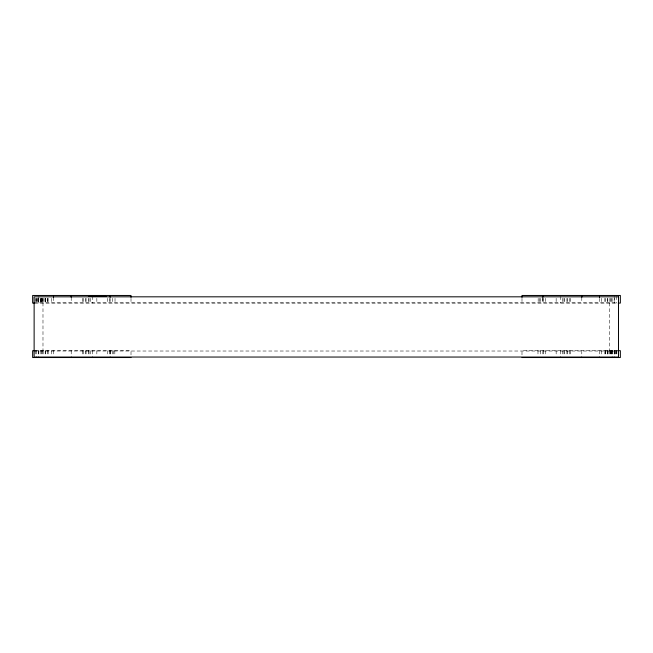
<?xml version="1.0" encoding="UTF-8"?>
<svg xmlns="http://www.w3.org/2000/svg" width="653" height="653" viewBox="0 0 653 653"><rect width="100%" height="100%" fill="white"/><g stroke="black" fill="none" stroke-linecap="round" stroke-linejoin="round"><path stroke-width="0.49" stroke-dasharray="3.27 2.45" d="M34.127 302.845L617.526 302.845M34.633 303.082L618.309 303.082M34.633 350.702L131.008 350.702L131.008 355.583M618.326 350.694L521.992 350.694L521.992 355.583M34.127 351.02L618.505 351.02M616.873 350.694L616.873 355.583M616.62 296.413L616.62 303.082M616.62 350.694L616.62 355.583M615.893 350.694L615.828 355.583M614.995 350.694L614.995 355.583M614.832 350.694L614.832 355.583M614.587 296.413L614.481 303.082M614.587 350.694L614.587 355.583M614.416 350.694L614.416 355.583M614.171 298.323L614.171 303.082M614.171 350.694L614.171 357.534M612.383 350.694L612.383 355.583M612.13 298.323L612.13 303.082M612.09 350.694L612.13 357.534M611.624 298.323L611.624 303.082M611.624 350.694L611.624 355.583M611.257 350.694L611.257 355.583M611.086 350.694L611.086 355.583M610.604 298.323L610.604 303.082M610.596 350.694L610.604 355.583M610.09 350.694L610.09 355.583M609.845 298.323L609.845 303.082M609.845 350.694L609.845 355.583M609.649 302.845L609.649 351.02M608.049 350.694L608.049 355.583M607.804 298.323L607.804 303.082M607.804 350.694L607.804 355.583M607.641 350.694L607.641 355.583M607.388 298.323L607.388 303.082M607.388 350.694L607.388 355.583M605.6 350.694L605.6 355.583M605.347 298.323L605.347 303.082M605.347 350.694L605.347 355.583M604.841 298.323L604.841 303.082M604.841 350.694L604.841 355.583M601.299 298.323L601.299 303.082M601.299 350.694L601.299 355.583M599.487 298.323L599.487 303.082M599.487 350.694L599.487 357.534M581.79 297.368L581.79 303.082M581.79 350.694L581.79 357.534M570.657 298.323L570.657 303.082M570.657 350.694L570.657 355.583M569.767 298.323L569.767 303.082M569.767 350.694L569.767 355.583M567.392 298.323L567.392 303.082M567.392 350.694L567.392 355.583M566.926 298.323L566.926 303.082M566.926 350.694L566.926 355.583M564.543 298.323L564.543 303.082M564.543 350.694L564.543 355.583M563.947 298.323L563.947 303.082M563.947 350.694L563.947 355.583M562.364 298.323L562.364 303.082M562.364 350.694L562.364 355.583M560.552 296.413L560.552 303.082M560.552 350.694L560.552 357.534M556.152 298.323L556.152 303.082M556.152 350.694L556.152 355.583M545.524 298.323L545.524 303.082M545.459 350.694L545.459 355.583M543.712 298.323L543.712 303.082M543.525 350.694L543.525 355.583M542.855 297.368L542.855 303.082M542.855 350.694L542.855 355.583M542.716 298.323L542.716 303.082M540.611 298.323L540.611 303.082M540.317 350.694L540.317 355.583M539.607 298.323L539.607 303.082M538.17 298.323L538.17 303.082M537.982 350.694L537.982 355.583M521.992 298.323L521.992 303.082M131.008 298.323L131.008 303.082M115.018 298.323L115.018 303.082M114.83 350.702L114.83 355.583M113.393 350.702L113.393 355.583M112.683 298.323L112.683 303.082M112.389 350.702L112.389 355.583M110.284 350.702L110.284 355.583M110.145 298.323L110.145 303.082M110.145 350.702L110.145 357.534M109.475 298.323L109.475 303.082M109.288 350.702L109.288 355.583M107.541 298.323L107.541 303.082M107.476 350.702L107.476 355.583M96.848 298.323L96.848 303.082M96.848 350.702L96.848 355.583M92.448 296.413L92.448 303.082M92.448 350.702L92.448 357.534M90.636 298.323L90.636 303.082M90.636 350.702L90.636 355.583M89.053 298.323L89.053 303.082M89.053 350.702L89.053 355.583M88.457 298.323L88.457 303.082M88.457 350.702L88.457 355.583M86.074 298.323L86.074 303.082M86.074 350.702L86.074 355.583M85.608 298.323L85.608 303.082M85.608 350.702L85.608 355.583M83.233 298.323L83.233 303.082M83.233 350.702L83.233 355.583M82.343 298.323L82.343 303.082M82.343 350.702L82.343 355.583M71.21 297.368L71.21 303.082M71.21 350.702L71.21 357.534M53.513 297.368L53.513 303.082M53.513 350.702L53.513 355.583M51.701 298.323L51.701 303.082M51.701 350.702L51.701 355.583M48.159 298.323L48.159 303.082M48.159 350.702L48.159 355.583M47.653 298.323L47.653 303.082M47.653 350.702L47.653 355.583M47.4 298.323L47.4 303.082M45.612 298.323L45.612 303.082M45.612 350.702L45.612 355.583M45.359 298.323L45.359 303.082M45.196 298.323L45.196 303.082M45.196 350.702L45.196 355.583M44.951 298.323L44.951 303.082M43.155 298.323L43.155 303.082M43.155 350.702L43.155 355.583M42.984 302.845L42.984 351.02M42.91 298.323L42.91 303.082M42.396 298.323L42.404 303.082M42.412 350.702L42.396 355.583M41.914 298.323L41.914 303.082M41.743 298.323L41.743 303.082M41.376 298.323L41.376 303.082M41.376 350.702L41.376 355.583M40.91 298.323L40.91 303.082L40.87 296.413M40.87 350.702L40.87 355.583M40.617 298.323L40.617 303.082M38.829 296.413L38.829 303.082M38.829 350.702L38.829 355.583M38.584 298.323L38.584 303.082M38.543 350.702L38.519 355.583M38.413 298.323L38.413 303.082M38.413 350.702L38.413 357.534M38.168 298.323L38.168 303.082M38.005 298.323L38.005 303.082M37.172 298.323L37.107 303.082M36.38 298.323L36.38 303.082M36.38 350.702L36.38 357.534M36.127 298.323L36.127 303.082M35.621 298.323L35.621 303.082M35.621 350.702L35.621 355.583"/><path stroke-width="0.98" d="M88.465 296.454L106.17 296.454M34.674 303.082L32.65 303.082L32.65 295.466L131.008 295.466L131.008 297.368M618.309 303.082L620.35 303.082L620.35 295.466L521.992 295.466L521.992 297.368M34.674 350.702L32.65 350.702L32.65 357.534L131.008 357.534M618.326 350.694L620.35 350.694L620.35 357.534L521.992 357.534M599.487 295.466L599.487 297.368M581.79 295.466L581.79 297.368M542.855 295.466L542.855 297.368M110.145 295.466L110.145 297.368M71.21 295.466L71.21 297.368M53.513 295.466L53.513 297.368M618.505 296.821L34.127 296.821L34.127 357.044L618.505 357.044L618.505 296.821"/></g></svg>
